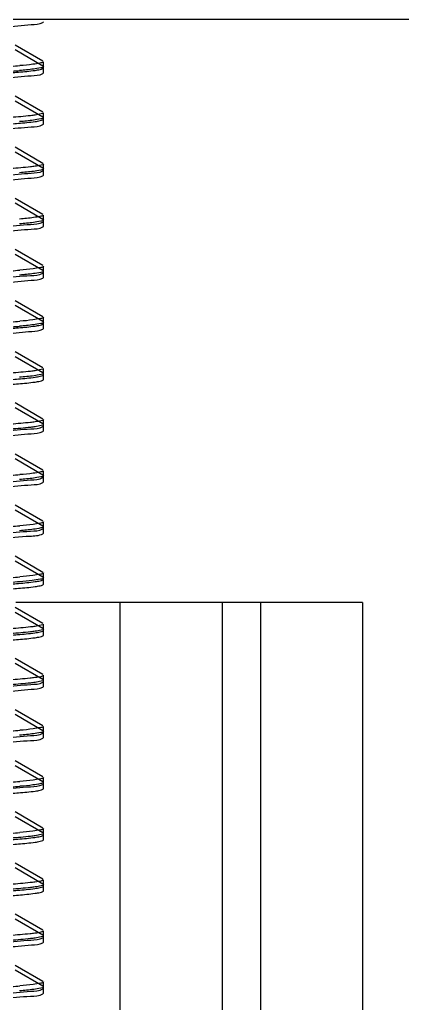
# Model space of a CAD drawing. Extents: x 1725261 to 1937680, y 860327 to 1571294.
# Drawn here: x 1825836.4 to 1826014.9, y 1253148.5 to 1253606.6 of the extents above; entities that cross this region are included whole.
import ezdxf

# ---------------------------------------------------------------- set-up
doc = ezdxf.new("R2010")
doc.units = 0
doc.header["$LTSCALE"] = 1000
doc.header["$MEASUREMENT"] = 0
doc.layers.add('bz', color=2, linetype='Continuous')

msp = doc.modelspace()

# ---------------------------------------------------------------- linework, layer by layer
at = {"linetype": 'Continuous'}
for p, q in [((1825847.28, 1253605.36), (1825847.5, 1253605.62)), ((1825847.28, 1253587.32), (1825834.35, 1253594.8)), ((1825847.28, 1253585.04), (1825834.35, 1253592.53)), ((1825847.5, 1253584.08), (1825847.5, 1253587.06)), ((1825847.5, 1253584.08), (1825847.5, 1253587.06)), ((1825847.5, 1253581.81), (1825847.5, 1253584.78)), ((1825847.28, 1253583.82), (1825847.5, 1253584.08)), ((1825847.28, 1253581.54), (1825847.5, 1253581.81)), ((1825847.28, 1253563.51), (1825834.35, 1253570.99)), ((1825847.28, 1253561.23), (1825834.35, 1253568.71)), ((1825847.5, 1253560.27), (1825847.5, 1253563.25)), ((1825847.5, 1253560.27), (1825847.5, 1253563.25)), ((1825847.28, 1253560.01), (1825847.5, 1253560.27)), ((1825847.28, 1253557.73), (1825847.5, 1253557.99)), ((1825847.5, 1253557.99), (1825847.5, 1253560.97)), ((1825847.5, 1253557.99), (1825847.5, 1253560.97)), ((1825847.28, 1253539.7), (1825834.35, 1253547.18)), ((1825847.28, 1253537.42), (1825834.35, 1253544.9)), ((1825847.5, 1253536.46), (1825847.5, 1253539.44)), ((1825847.5, 1253536.46), (1825847.5, 1253539.44)), ((1825847.28, 1253536.2), (1825847.5, 1253536.46)), ((1825847.28, 1253533.92), (1825847.5, 1253534.18)), ((1825847.5, 1253534.18), (1825847.5, 1253537.16)), ((1825847.5, 1253534.18), (1825847.5, 1253537.16)), ((1825847.28, 1253515.88), (1825834.35, 1253523.37)), ((1825847.28, 1253513.6), (1825834.35, 1253521.09)), ((1825847.28, 1253512.39), (1825847.5, 1253512.65)), ((1825847.5, 1253512.65), (1825847.5, 1253515.62)), ((1825847.5, 1253512.65), (1825847.5, 1253515.62)), ((1825847.5, 1253510.37), (1825847.5, 1253513.34)), ((1825847.5, 1253510.37), (1825847.5, 1253513.34)), ((1825847.28, 1253510.11), (1825847.5, 1253510.37)), ((1825847.28, 1253492.07), (1825834.35, 1253499.55)), ((1825847.28, 1253489.79), (1825834.35, 1253497.27)), ((1825847.28, 1253488.57), (1825847.5, 1253488.83)), ((1825847.5, 1253488.83), (1825847.5, 1253491.81)), ((1825847.5, 1253488.83), (1825847.5, 1253491.81)), ((1825847.5, 1253486.55), (1825847.5, 1253489.53)), ((1825847.5, 1253486.55), (1825847.5, 1253489.53)), ((1825847.28, 1253486.29), (1825847.5, 1253486.55)), ((1825847.28, 1253468.26), (1825834.35, 1253475.74)), ((1825847.28, 1253465.98), (1825834.35, 1253473.46)), ((1825847.5, 1253465.02), (1825847.5, 1253468)), ((1825847.5, 1253465.02), (1825847.5, 1253468)), ((1825847.5, 1253462.74), (1825847.5, 1253465.72)), ((1825847.5, 1253462.74), (1825847.5, 1253465.72)), ((1825847.28, 1253464.76), (1825847.5, 1253465.02)), ((1825847.28, 1253462.48), (1825847.5, 1253462.74)), ((1825847.28, 1253444.45), (1825834.35, 1253451.93)), ((1825847.28, 1253442.17), (1825834.35, 1253449.65)), ((1825847.5, 1253441.21), (1825847.5, 1253444.18)), ((1825847.28, 1253440.95), (1825847.5, 1253441.21)), ((1825847.28, 1253438.67), (1825847.5, 1253438.93)), ((1825847.5, 1253438.93), (1825847.5, 1253441.91)), ((1825847.5, 1253438.93), (1825847.5, 1253441.91)), ((1825847.28, 1253420.63), (1825834.35, 1253428.11)), ((1825847.28, 1253418.35), (1825834.35, 1253425.84)), ((1825847.5, 1253417.39), (1825847.5, 1253420.37)), ((1825847.5, 1253417.39), (1825847.5, 1253420.37)), ((1825847.28, 1253417.13), (1825847.5, 1253417.39)), ((1825847.28, 1253414.86), (1825847.5, 1253415.12)), ((1825847.5, 1253415.12), (1825847.5, 1253418.09)), ((1825847.5, 1253415.12), (1825847.5, 1253418.09)), ((1825847.28, 1253396.82), (1825834.35, 1253404.3)), ((1825847.28, 1253394.54), (1825834.35, 1253402.02)), ((1825847.28, 1253393.32), (1825847.5, 1253393.58)), ((1825847.5, 1253393.58), (1825847.5, 1253396.56)), ((1825847.5, 1253393.58), (1825847.5, 1253396.56)), ((1825847.5, 1253391.3), (1825847.5, 1253394.28)), ((1825847.5, 1253391.3), (1825847.5, 1253394.28)), ((1825847.28, 1253391.04), (1825847.5, 1253391.3)), ((1825847.28, 1253373.01), (1825834.35, 1253380.49)), ((1825847.28, 1253370.73), (1825834.35, 1253378.21)), ((1825847.28, 1253369.51), (1825847.5, 1253369.77)), ((1825847.5, 1253369.77), (1825847.5, 1253372.75)), ((1825847.5, 1253369.77), (1825847.5, 1253372.75)), ((1825847.5, 1253367.49), (1825847.5, 1253370.47)), ((1825847.5, 1253367.49), (1825847.5, 1253370.47)), ((1825847.28, 1253367.23), (1825847.5, 1253367.49)), ((1825847.28, 1253349.19), (1825834.35, 1253356.68)), ((1825847.28, 1253346.92), (1825834.35, 1253354.4)), ((1825847.5, 1253345.96), (1825847.5, 1253348.93)), ((1825847.5, 1253345.96), (1825847.5, 1253348.93)), ((1825847.5, 1253343.68), (1825847.5, 1253346.65)), ((1825847.5, 1253343.68), (1825847.5, 1253346.65)), ((1825847.28, 1253345.7), (1825847.5, 1253345.96)), ((1825847.28, 1253343.42), (1825847.5, 1253343.68)), ((1825847.28, 1253325.38), (1825834.35, 1253332.86)), ((1825996.33, 1253335.18), (1825834.61, 1253335.18)), ((1825883.22, 1253335.18), (1825883.22, 1248594.16)), ((1825930.85, 1253335.18), (1825930.85, 1248594.16)), ((1825948.71, 1253335.18), (1825948.71, 1248594.16)), ((1825996.33, 1253335.18), (1825996.33, 1248594.16)), ((1825847.28, 1253323.1), (1825834.35, 1253330.58)), ((1825847.5, 1253322.14), (1825847.5, 1253325.12)), ((1825847.5, 1253322.14), (1825847.5, 1253325.12)), ((1825847.28, 1253321.88), (1825847.5, 1253322.14)), ((1825847.28, 1253319.6), (1825847.5, 1253319.86)), ((1825847.5, 1253319.86), (1825847.5, 1253322.84)), ((1825847.5, 1253319.86), (1825847.5, 1253322.84)), ((1825847.28, 1253301.57), (1825834.35, 1253309.05)), ((1825847.28, 1253299.29), (1825834.35, 1253306.77)), ((1825847.5, 1253298.33), (1825847.5, 1253301.31)), ((1825847.5, 1253298.33), (1825847.5, 1253301.31)), ((1825847.28, 1253298.07), (1825847.5, 1253298.33)), ((1825847.28, 1253295.79), (1825847.5, 1253296.05)), ((1825847.5, 1253296.05), (1825847.5, 1253299.03)), ((1825847.5, 1253296.05), (1825847.5, 1253299.03)), ((1825847.28, 1253277.76), (1825834.35, 1253285.24)), ((1825847.28, 1253275.48), (1825834.35, 1253282.96)), ((1825847.28, 1253274.26), (1825847.5, 1253274.52)), ((1825847.5, 1253274.52), (1825847.5, 1253277.49)), ((1825847.5, 1253274.52), (1825847.5, 1253277.49)), ((1825847.5, 1253272.24), (1825847.5, 1253275.22)), ((1825847.5, 1253272.24), (1825847.5, 1253275.22)), ((1825847.28, 1253271.98), (1825847.5, 1253272.24)), ((1825847.28, 1253253.94), (1825834.35, 1253261.42)), ((1825847.28, 1253251.66), (1825834.35, 1253259.15)), ((1825847.28, 1253250.44), (1825847.5, 1253250.71)), ((1825847.5, 1253250.71), (1825847.5, 1253253.68)), ((1825847.5, 1253250.71), (1825847.5, 1253253.68)), ((1825847.5, 1253248.43), (1825847.5, 1253251.4)), ((1825847.5, 1253248.43), (1825847.5, 1253251.4)), ((1825847.28, 1253248.17), (1825847.5, 1253248.43)), ((1825847.28, 1253230.13), (1825834.35, 1253237.61)), ((1825847.28, 1253227.85), (1825834.35, 1253235.33)), ((1825847.5, 1253226.89), (1825847.5, 1253229.87)), ((1825847.5, 1253226.89), (1825847.5, 1253229.87)), ((1825847.5, 1253224.61), (1825847.5, 1253227.59)), ((1825847.5, 1253224.61), (1825847.5, 1253227.59)), ((1825847.28, 1253226.63), (1825847.5, 1253226.89)), ((1825847.28, 1253224.35), (1825847.5, 1253224.61)), ((1825847.28, 1253206.32), (1825834.35, 1253213.8)), ((1825847.28, 1253204.04), (1825834.35, 1253211.52)), ((1825847.5, 1253203.08), (1825847.5, 1253206.06)), ((1825847.5, 1253203.08), (1825847.5, 1253206.06)), ((1825847.28, 1253202.82), (1825847.5, 1253203.08)), ((1825847.28, 1253200.54), (1825847.5, 1253200.8)), ((1825847.5, 1253200.8), (1825847.5, 1253203.78)), ((1825847.5, 1253200.8), (1825847.5, 1253203.78)), ((1825847.28, 1253182.5), (1825834.35, 1253189.99)), ((1825847.28, 1253180.23), (1825834.35, 1253187.71)), ((1825847.5, 1253179.27), (1825847.5, 1253182.24)), ((1825847.5, 1253179.27), (1825847.5, 1253182.24)), ((1825847.28, 1253179.01), (1825847.5, 1253179.27)), ((1825847.28, 1253176.73), (1825847.5, 1253176.99)), ((1825847.5, 1253176.99), (1825847.5, 1253179.96)), ((1825847.5, 1253176.99), (1825847.5, 1253179.96)), ((1825847.28, 1253158.69), (1825834.35, 1253166.17)), ((1825847.28, 1253156.41), (1825834.35, 1253163.89)), ((1825847.28, 1253155.19), (1825847.5, 1253155.45)), ((1825847.5, 1253155.45), (1825847.5, 1253158.43)), ((1825847.5, 1253155.45), (1825847.5, 1253158.43)), ((1825847.5, 1253153.18), (1825847.5, 1253156.15)), ((1825847.5, 1253153.18), (1825847.5, 1253156.15)), ((1825847.28, 1253152.91), (1825847.5, 1253153.18))]:
    msp.add_line(p, q, dxfattribs=at)
for centre, radius, start, end in [((1825800.48, 1254014.48), 430.77, 273.6985, 274.7995), ((1825802.11, 1253991.62), 410.12, 273.8286, 274.8033), ((1825800.88, 1253914.17), 425.7, 273.7304, 274.8001), ((1825800.49, 1253895.26), 430.61, 273.6995, 274.7995), ((1825802.11, 1253872.55), 410.12, 273.8286, 274.8033), ((1825801.3, 1253813.56), 420.32, 273.7644, 274.8009), ((1825800.89, 1253794.94), 425.53, 273.7314, 274.8001), ((1825800.5, 1253776.04), 430.46, 273.7005, 274.7995), ((1825801.31, 1253694.32), 420.14, 273.7655, 274.8009), ((1825800.9, 1253675.71), 425.36, 273.7325, 274.8002), ((1825800.91, 1253673.33), 425.25, 273.7327, 274.7996), ((1825800.51, 1253656.82), 430.3, 273.7014, 274.7995), ((1825801.33, 1253575.08), 419.97, 273.7666, 274.8009)]:
    msp.add_arc(centre, radius, start, end, dxfattribs=at)
for points, knots in [([(1825829.49, 1253603.25), (1825833.61, 1253603.53), (1825839.38, 1253604.33), (1825845.67, 1253604.44), (1825847.27, 1253605.36)], [0, 0, 0, 0, 0.690321, 1, 1, 1, 1]), ([(1825847.5, 1253587.06), (1825847.5, 1253586.6), (1825845.06, 1253586.33), (1825843.84, 1253586), (1825842.61, 1253585.84)], [0, 0, 0, 0, 0.270547, 1, 1, 1, 1]), ([(1825847.5, 1253584.78), (1825847.5, 1253584.35), (1825845.21, 1253584.06), (1825844.05, 1253583.75), (1825842.9, 1253583.6)], [0, 0, 0, 0, 0.271487, 1, 1, 1, 1]), ([(1825829.51, 1253579.44), (1825833.62, 1253579.72), (1825839.39, 1253580.52), (1825845.67, 1253580.62), (1825847.27, 1253581.54)], [0, 0, 0, 0, 0.690305, 1, 1, 1, 1]), ([(1825832.45, 1253581.93), (1825833.61, 1253582.01), (1825837.35, 1253582.3), (1825841.09, 1253582.64), (1825843.66, 1253583.01)], [0, 0, 0, 0, 0.30753, 1, 1, 1, 1]), ([(1825843.66, 1253583.01), (1825844.45, 1253583.12), (1825845.66, 1253583.33), (1825846.89, 1253583.6), (1825847.27, 1253583.82)], [0, 0, 0, 0, 0.642805, 1, 1, 1, 1]), ([(1825843.66, 1253562.17), (1825842.95, 1253562.07), (1825839.23, 1253561.61), (1825835.48, 1253561.31), (1825832.45, 1253561.09)], [0, 0, 0, 0, 0.1913, 1, 1, 1, 1]), ([(1825847.5, 1253563.25), (1825847.5, 1253562.88), (1825845.62, 1253562.56), (1825844.63, 1253562.31), (1825843.66, 1253562.17)], [0, 0, 0, 0, 0.274618, 1, 1, 1, 1]), ([(1825829.6, 1253555.63), (1825833.69, 1253555.91), (1825839.43, 1253556.7), (1825845.68, 1253556.82), (1825847.27, 1253557.73)], [0, 0, 0, 0, 0.690212, 1, 1, 1, 1]), ([(1825832.4, 1253558.11), (1825833.55, 1253558.19), (1825837.31, 1253558.49), (1825841.06, 1253558.82), (1825843.65, 1253559.19)], [0, 0, 0, 0, 0.307512, 1, 1, 1, 1]), ([(1825847.5, 1253560.97), (1825847.5, 1253560.54), (1825845.21, 1253560.25), (1825844.05, 1253559.94), (1825842.9, 1253559.79)], [0, 0, 0, 0, 0.2715, 1, 1, 1, 1]), ([(1825843.65, 1253559.19), (1825844.44, 1253559.3), (1825845.65, 1253559.51), (1825846.89, 1253559.79), (1825847.27, 1253560.01)], [0, 0, 0, 0, 0.642967, 1, 1, 1, 1]), ([(1825847.5, 1253539.44), (1825847.5, 1253539.07), (1825845.61, 1253538.75), (1825844.62, 1253538.49), (1825843.65, 1253538.35)], [0, 0, 0, 0, 0.274544, 1, 1, 1, 1]), ([(1825829.68, 1253534.1), (1825833.75, 1253534.38), (1825839.46, 1253535.17), (1825845.68, 1253535.29), (1825847.27, 1253536.2)], [0, 0, 0, 0, 0.690121, 1, 1, 1, 1]), ([(1825843.65, 1253538.35), (1825842.93, 1253538.25), (1825839.19, 1253537.79), (1825835.44, 1253537.5), (1825832.4, 1253537.27)], [0, 0, 0, 0, 0.191312, 1, 1, 1, 1]), ([(1825847.5, 1253537.16), (1825847.5, 1253536.73), (1825845.23, 1253536.44), (1825844.07, 1253536.13), (1825842.93, 1253535.98)], [0, 0, 0, 0, 0.27159, 1, 1, 1, 1]), ([(1825829.59, 1253531.82), (1825833.68, 1253532.1), (1825839.42, 1253532.89), (1825845.68, 1253533), (1825847.27, 1253533.92)], [0, 0, 0, 0, 0.690224, 1, 1, 1, 1]), ([(1825828.57, 1253510.22), (1825832.91, 1253510.5), (1825838.97, 1253511.34), (1825845.59, 1253511.42), (1825847.27, 1253512.39)], [0, 0, 0, 0, 0.691208, 1, 1, 1, 1]), ([(1825847.5, 1253513.34), (1825847.5, 1253512.91), (1825845.22, 1253512.63), (1825844.07, 1253512.31), (1825842.92, 1253512.16)], [0, 0, 0, 0, 0.27157, 1, 1, 1, 1]), ([(1825847.5, 1253515.62), (1825847.5, 1253515.19), (1825845.23, 1253514.91), (1825844.08, 1253514.59), (1825842.94, 1253514.44)], [0, 0, 0, 0, 0.271635, 1, 1, 1, 1]), ([(1825829.52, 1253508), (1825833.63, 1253508.28), (1825839.39, 1253509.08), (1825845.67, 1253509.19), (1825847.27, 1253510.11)], [0, 0, 0, 0, 0.690293, 1, 1, 1, 1]), ([(1825828.27, 1253486.38), (1825832.68, 1253486.67), (1825838.84, 1253487.53), (1825845.57, 1253487.59), (1825847.27, 1253488.57)], [0, 0, 0, 0, 0.691489, 1, 1, 1, 1]), ([(1825847.5, 1253491.81), (1825847.5, 1253491.36), (1825845.09, 1253491.08), (1825843.88, 1253490.75), (1825842.67, 1253490.6)], [0, 0, 0, 0, 0.270722, 1, 1, 1, 1]), ([(1825847.5, 1253489.53), (1825847.5, 1253489.1), (1825845.21, 1253488.81), (1825844.06, 1253488.5), (1825842.9, 1253488.35)], [0, 0, 0, 0, 0.271511, 1, 1, 1, 1]), ([(1825829.49, 1253484.19), (1825833.61, 1253484.47), (1825839.38, 1253485.26), (1825845.67, 1253485.37), (1825847.27, 1253486.29)], [0, 0, 0, 0, 0.690321, 1, 1, 1, 1]), ([(1825847.5, 1253468), (1825847.5, 1253467.54), (1825845.06, 1253467.27), (1825843.84, 1253466.93), (1825842.61, 1253466.78)], [0, 0, 0, 0, 0.270552, 1, 1, 1, 1]), ([(1825847.5, 1253465.72), (1825847.5, 1253465.28), (1825845.21, 1253465), (1825844.05, 1253464.68), (1825842.9, 1253464.53)], [0, 0, 0, 0, 0.271487, 1, 1, 1, 1]), ([(1825830.52, 1253460.44), (1825834.4, 1253460.71), (1825839.84, 1253461.47), (1825845.76, 1253461.61), (1825847.27, 1253462.48)], [0, 0, 0, 0, 0.689207, 1, 1, 1, 1]), ([(1825832.46, 1253462.86), (1825833.61, 1253462.95), (1825837.35, 1253463.24), (1825841.09, 1253463.58), (1825843.66, 1253463.94)], [0, 0, 0, 0, 0.307531, 1, 1, 1, 1]), ([(1825843.66, 1253463.94), (1825844.45, 1253464.05), (1825845.66, 1253464.26), (1825846.89, 1253464.54), (1825847.27, 1253464.76)], [0, 0, 0, 0, 0.642799, 1, 1, 1, 1]), ([(1825843.66, 1253443.1), (1825842.95, 1253443), (1825839.23, 1253442.55), (1825835.48, 1253442.25), (1825832.46, 1253442.03)], [0, 0, 0, 0, 0.1913, 1, 1, 1, 1]), ([(1825847.5, 1253444.18), (1825847.5, 1253443.82), (1825845.62, 1253443.5), (1825844.63, 1253443.24), (1825843.66, 1253443.1)], [0, 0, 0, 0, 0.274621, 1, 1, 1, 1]), ([(1825832.4, 1253439.04), (1825833.55, 1253439.13), (1825837.31, 1253439.42), (1825841.07, 1253439.76), (1825843.65, 1253440.13)], [0, 0, 0, 0, 0.307513, 1, 1, 1, 1]), ([(1825847.5, 1253441.91), (1825847.5, 1253441.49), (1825845.35, 1253441.2), (1825844.25, 1253440.9), (1825843.16, 1253440.76)], [0, 0, 0, 0, 0.272455, 1, 1, 1, 1]), ([(1825843.64, 1253437.85), (1825844.43, 1253437.96), (1825845.65, 1253438.17), (1825846.89, 1253438.45), (1825847.27, 1253438.67)], [0, 0, 0, 0, 0.643037, 1, 1, 1, 1]), ([(1825843.65, 1253440.13), (1825844.44, 1253440.24), (1825845.65, 1253440.45), (1825846.89, 1253440.73), (1825847.27, 1253440.95)], [0, 0, 0, 0, 0.642963, 1, 1, 1, 1]), ([(1825832.37, 1253436.76), (1825833.53, 1253436.85), (1825837.29, 1253437.14), (1825841.05, 1253437.48), (1825843.64, 1253437.85)], [0, 0, 0, 0, 0.307506, 1, 1, 1, 1]), ([(1825847.5, 1253420.37), (1825847.5, 1253420), (1825845.61, 1253419.68), (1825844.62, 1253419.43), (1825843.65, 1253419.29)], [0, 0, 0, 0, 0.274546, 1, 1, 1, 1]), ([(1825828.9, 1253414.99), (1825833.15, 1253415.27), (1825839.11, 1253416.1), (1825845.62, 1253416.18), (1825847.27, 1253417.13)], [0, 0, 0, 0, 0.690898, 1, 1, 1, 1]), ([(1825843.64, 1253417.01), (1825842.93, 1253416.91), (1825839.18, 1253416.45), (1825835.42, 1253416.15), (1825832.37, 1253415.93)], [0, 0, 0, 0, 0.191316, 1, 1, 1, 1]), ([(1825843.65, 1253419.29), (1825842.94, 1253419.19), (1825839.19, 1253418.73), (1825835.44, 1253418.43), (1825832.4, 1253418.21)], [0, 0, 0, 0, 0.191312, 1, 1, 1, 1]), ([(1825847.5, 1253418.09), (1825847.5, 1253417.72), (1825845.61, 1253417.4), (1825844.61, 1253417.15), (1825843.64, 1253417.01)], [0, 0, 0, 0, 0.274513, 1, 1, 1, 1]), ([(1825829.59, 1253412.75), (1825833.68, 1253413.03), (1825839.42, 1253413.83), (1825845.68, 1253413.94), (1825847.27, 1253414.86)], [0, 0, 0, 0, 0.690221, 1, 1, 1, 1]), ([(1825828.58, 1253391.15), (1825832.91, 1253391.44), (1825838.97, 1253392.28), (1825845.59, 1253392.36), (1825847.27, 1253393.32)], [0, 0, 0, 0, 0.691198, 1, 1, 1, 1]), ([(1825847.5, 1253396.56), (1825847.5, 1253396.11), (1825845.12, 1253395.83), (1825843.93, 1253395.51), (1825842.73, 1253395.35)], [0, 0, 0, 0, 0.270937, 1, 1, 1, 1]), ([(1825847.5, 1253394.28), (1825847.5, 1253393.85), (1825845.22, 1253393.56), (1825844.07, 1253393.25), (1825842.92, 1253393.1)], [0, 0, 0, 0, 0.271573, 1, 1, 1, 1]), ([(1825829.52, 1253388.94), (1825833.63, 1253389.22), (1825839.39, 1253390.01), (1825845.67, 1253390.12), (1825847.27, 1253391.04)], [0, 0, 0, 0, 0.690292, 1, 1, 1, 1]), ([(1825828.28, 1253367.32), (1825832.68, 1253367.61), (1825838.84, 1253368.46), (1825845.57, 1253368.53), (1825847.27, 1253369.51)], [0, 0, 0, 0, 0.69148, 1, 1, 1, 1]), ([(1825847.5, 1253372.75), (1825847.5, 1253372.29), (1825845.09, 1253372.02), (1825843.88, 1253371.69), (1825842.67, 1253371.53)], [0, 0, 0, 0, 0.270729, 1, 1, 1, 1]), ([(1825847.5, 1253370.47), (1825847.5, 1253370.03), (1825845.21, 1253369.75), (1825844.06, 1253369.43), (1825842.9, 1253369.28)], [0, 0, 0, 0, 0.271512, 1, 1, 1, 1]), ([(1825827.39, 1253364.98), (1825832, 1253365.28), (1825838.45, 1253366.17), (1825845.49, 1253366.21), (1825847.27, 1253367.23)], [0, 0, 0, 0, 0.692236, 1, 1, 1, 1]), ([(1825847.5, 1253346.65), (1825847.5, 1253346.17), (1825844.91, 1253345.92), (1825843.63, 1253345.56), (1825842.34, 1253345.4)], [0, 0, 0, 0, 0.269818, 1, 1, 1, 1]), ([(1825847.5, 1253348.93), (1825847.5, 1253348.48), (1825845.06, 1253348.21), (1825843.84, 1253347.87), (1825842.61, 1253347.71)], [0, 0, 0, 0, 0.270557, 1, 1, 1, 1]), ([(1825832.42, 1253341.52), (1825833.57, 1253341.6), (1825837.32, 1253341.9), (1825841.07, 1253342.23), (1825843.65, 1253342.6)], [0, 0, 0, 0, 0.307522, 1, 1, 1, 1]), ([(1825832.46, 1253343.8), (1825833.61, 1253343.88), (1825837.35, 1253344.18), (1825841.09, 1253344.51), (1825843.67, 1253344.88)], [0, 0, 0, 0, 0.307531, 1, 1, 1, 1]), ([(1825843.65, 1253342.6), (1825844.44, 1253342.71), (1825845.65, 1253342.92), (1825846.89, 1253343.2), (1825847.27, 1253343.42)], [0, 0, 0, 0, 0.642903, 1, 1, 1, 1]), ([(1825843.67, 1253344.88), (1825844.45, 1253344.99), (1825845.66, 1253345.2), (1825846.89, 1253345.48), (1825847.27, 1253345.7)], [0, 0, 0, 0, 0.642793, 1, 1, 1, 1]), ([(1825843.67, 1253324.04), (1825842.95, 1253323.94), (1825839.23, 1253323.48), (1825835.49, 1253323.18), (1825832.46, 1253322.96)], [0, 0, 0, 0, 0.191299, 1, 1, 1, 1]), ([(1825847.5, 1253325.12), (1825847.5, 1253324.75), (1825845.62, 1253324.43), (1825844.63, 1253324.18), (1825843.67, 1253324.04)], [0, 0, 0, 0, 0.274623, 1, 1, 1, 1]), ([(1825831.93, 1253319.95), (1825833.12, 1253320.03), (1825836.99, 1253320.33), (1825840.86, 1253320.67), (1825843.52, 1253321.04)], [0, 0, 0, 0, 0.307277, 1, 1, 1, 1]), ([(1825843.65, 1253321.76), (1825842.94, 1253321.66), (1825839.21, 1253321.2), (1825835.45, 1253320.9), (1825832.42, 1253320.68)], [0, 0, 0, 0, 0.191309, 1, 1, 1, 1]), ([(1825843.52, 1253321.04), (1825844.34, 1253321.16), (1825845.59, 1253321.37), (1825846.88, 1253321.66), (1825847.27, 1253321.88)], [0, 0, 0, 0, 0.644321, 1, 1, 1, 1]), ([(1825843.64, 1253318.78), (1825844.43, 1253318.89), (1825845.65, 1253319.11), (1825846.89, 1253319.38), (1825847.27, 1253319.6)], [0, 0, 0, 0, 0.643034, 1, 1, 1, 1]), ([(1825847.5, 1253322.84), (1825847.5, 1253322.47), (1825845.62, 1253322.15), (1825844.62, 1253321.9), (1825843.65, 1253321.76)], [0, 0, 0, 0, 0.274573, 1, 1, 1, 1]), ([(1825832.37, 1253317.7), (1825833.53, 1253317.78), (1825837.29, 1253318.08), (1825841.05, 1253318.42), (1825843.64, 1253318.78)], [0, 0, 0, 0, 0.307507, 1, 1, 1, 1]), ([(1825847.5, 1253301.31), (1825847.5, 1253301.18), (1825846.08, 1253300.29), (1825844.78, 1253300.38), (1825843.52, 1253300.21)], [0, 0, 0, 0, 0.088769, 1, 1, 1, 1]), ([(1825828.91, 1253295.92), (1825833.16, 1253296.21), (1825839.12, 1253297.03), (1825845.62, 1253297.12), (1825847.27, 1253298.07)], [0, 0, 0, 0, 0.690888, 1, 1, 1, 1]), ([(1825843.52, 1253300.21), (1825842.78, 1253300.11), (1825838.93, 1253299.64), (1825835.06, 1253299.34), (1825831.93, 1253299.11)], [0, 0, 0, 0, 0.191493, 1, 1, 1, 1]), ([(1825843.64, 1253297.95), (1825842.93, 1253297.85), (1825839.18, 1253297.39), (1825835.42, 1253297.09), (1825832.37, 1253296.86)], [0, 0, 0, 0, 0.191315, 1, 1, 1, 1]), ([(1825847.5, 1253299.03), (1825847.5, 1253298.66), (1825845.61, 1253298.34), (1825844.61, 1253298.08), (1825843.64, 1253297.95)], [0, 0, 0, 0, 0.274514, 1, 1, 1, 1]), ([(1825829.59, 1253293.69), (1825833.68, 1253293.97), (1825839.42, 1253294.76), (1825845.68, 1253294.87), (1825847.27, 1253295.79)], [0, 0, 0, 0, 0.690218, 1, 1, 1, 1]), ([(1825828.59, 1253272.09), (1825832.92, 1253272.38), (1825838.98, 1253273.22), (1825845.59, 1253273.29), (1825847.27, 1253274.26)], [0, 0, 0, 0, 0.691188, 1, 1, 1, 1]), ([(1825847.5, 1253277.49), (1825847.5, 1253277.05), (1825845.12, 1253276.77), (1825843.93, 1253276.44), (1825842.73, 1253276.29)], [0, 0, 0, 0, 0.270944, 1, 1, 1, 1]), ([(1825847.5, 1253275.22), (1825847.5, 1253274.78), (1825845.22, 1253274.5), (1825844.07, 1253274.19), (1825842.92, 1253274.04)], [0, 0, 0, 0, 0.271575, 1, 1, 1, 1]), ([(1825828.6, 1253269.81), (1825832.92, 1253270.1), (1825838.98, 1253270.94), (1825845.59, 1253271.01), (1825847.27, 1253271.98)], [0, 0, 0, 0, 0.691187, 1, 1, 1, 1]), ([(1825828.29, 1253248.26), (1825832.69, 1253248.55), (1825838.85, 1253249.4), (1825845.57, 1253249.47), (1825847.27, 1253250.44)], [0, 0, 0, 0, 0.691471, 1, 1, 1, 1]), ([(1825847.5, 1253251.4), (1825847.5, 1253250.95), (1825845.08, 1253250.68), (1825843.87, 1253250.34), (1825842.66, 1253250.19)], [0, 0, 0, 0, 0.270728, 1, 1, 1, 1]), ([(1825847.5, 1253253.68), (1825847.5, 1253253.23), (1825845.09, 1253252.96), (1825843.88, 1253252.62), (1825842.67, 1253252.47)], [0, 0, 0, 0, 0.270735, 1, 1, 1, 1]), ([(1825832.48, 1253246.27), (1825833.63, 1253246.35), (1825837.37, 1253246.65), (1825841.1, 1253246.98), (1825843.67, 1253247.35)], [0, 0, 0, 0, 0.307538, 1, 1, 1, 1]), ([(1825843.67, 1253247.35), (1825844.46, 1253247.46), (1825845.66, 1253247.67), (1825846.89, 1253247.95), (1825847.27, 1253248.17)], [0, 0, 0, 0, 0.642724, 1, 1, 1, 1]), ([(1825847.5, 1253229.87), (1825847.5, 1253229.41), (1825845.06, 1253229.14), (1825843.84, 1253228.8), (1825842.62, 1253228.65)], [0, 0, 0, 0, 0.270562, 1, 1, 1, 1]), ([(1825847.5, 1253227.59), (1825847.5, 1253227.22), (1825845.62, 1253226.9), (1825844.63, 1253226.65), (1825843.67, 1253226.51)], [0, 0, 0, 0, 0.274655, 1, 1, 1, 1]), ([(1825832.14, 1253224.71), (1825833.31, 1253224.8), (1825837.13, 1253225.09), (1825840.94, 1253225.43), (1825843.57, 1253225.8)], [0, 0, 0, 0, 0.307301, 1, 1, 1, 1]), ([(1825832.42, 1253222.45), (1825833.57, 1253222.54), (1825837.32, 1253222.83), (1825841.08, 1253223.17), (1825843.65, 1253223.53)], [0, 0, 0, 0, 0.30752, 1, 1, 1, 1]), ([(1825843.67, 1253226.51), (1825842.96, 1253226.41), (1825839.24, 1253225.95), (1825835.51, 1253225.66), (1825832.48, 1253225.43)], [0, 0, 0, 0, 0.191295, 1, 1, 1, 1]), ([(1825843.57, 1253225.8), (1825844.38, 1253225.91), (1825845.62, 1253226.13), (1825846.88, 1253226.41), (1825847.27, 1253226.63)], [0, 0, 0, 0, 0.643804, 1, 1, 1, 1]), ([(1825843.65, 1253223.53), (1825844.44, 1253223.64), (1825845.65, 1253223.86), (1825846.89, 1253224.13), (1825847.27, 1253224.35)], [0, 0, 0, 0, 0.642901, 1, 1, 1, 1]), ([(1825843.57, 1253204.96), (1825842.84, 1253204.86), (1825839.04, 1253204.4), (1825835.23, 1253204.1), (1825832.14, 1253203.87)], [0, 0, 0, 0, 0.191493, 1, 1, 1, 1]), ([(1825847.5, 1253206.06), (1825847.5, 1253205.93), (1825846.1, 1253205.05), (1825844.82, 1253205.14), (1825843.57, 1253204.96)], [0, 0, 0, 0, 0.089018, 1, 1, 1, 1]), ([(1825831.94, 1253200.88), (1825833.13, 1253200.97), (1825836.99, 1253201.27), (1825840.86, 1253201.61), (1825843.52, 1253201.98)], [0, 0, 0, 0, 0.307277, 1, 1, 1, 1]), ([(1825843.65, 1253202.7), (1825842.94, 1253202.6), (1825839.21, 1253202.14), (1825835.45, 1253201.84), (1825832.42, 1253201.62)], [0, 0, 0, 0, 0.191309, 1, 1, 1, 1]), ([(1825843.52, 1253201.98), (1825844.34, 1253202.09), (1825845.59, 1253202.31), (1825846.88, 1253202.59), (1825847.27, 1253202.82)], [0, 0, 0, 0, 0.644305, 1, 1, 1, 1]), ([(1825843.64, 1253199.72), (1825844.43, 1253199.83), (1825845.65, 1253200.04), (1825846.89, 1253200.32), (1825847.27, 1253200.54)], [0, 0, 0, 0, 0.643031, 1, 1, 1, 1]), ([(1825847.5, 1253203.78), (1825847.5, 1253203.41), (1825845.62, 1253203.09), (1825844.62, 1253202.83), (1825843.65, 1253202.7)], [0, 0, 0, 0, 0.274574, 1, 1, 1, 1]), ([(1825832.37, 1253198.64), (1825833.53, 1253198.72), (1825837.29, 1253199.02), (1825841.05, 1253199.35), (1825843.64, 1253199.72)], [0, 0, 0, 0, 0.307507, 1, 1, 1, 1]), ([(1825847.5, 1253182.24), (1825847.5, 1253182.12), (1825846.08, 1253181.23), (1825844.78, 1253181.32), (1825843.52, 1253181.14)], [0, 0, 0, 0, 0.088777, 1, 1, 1, 1]), ([(1825828.92, 1253176.86), (1825833.17, 1253177.14), (1825839.12, 1253177.97), (1825845.62, 1253178.06), (1825847.27, 1253179.01)], [0, 0, 0, 0, 0.690877, 1, 1, 1, 1]), ([(1825843.52, 1253181.14), (1825842.79, 1253181.04), (1825838.94, 1253180.58), (1825835.07, 1253180.27), (1825831.94, 1253180.05)], [0, 0, 0, 0, 0.191494, 1, 1, 1, 1]), ([(1825843.64, 1253178.88), (1825842.93, 1253178.78), (1825839.18, 1253178.32), (1825835.42, 1253178.02), (1825832.37, 1253177.8)], [0, 0, 0, 0, 0.191315, 1, 1, 1, 1]), ([(1825847.5, 1253179.96), (1825847.5, 1253179.59), (1825845.61, 1253179.28), (1825844.61, 1253179.02), (1825843.64, 1253178.88)], [0, 0, 0, 0, 0.274515, 1, 1, 1, 1]), ([(1825829.81, 1253174.64), (1825833.85, 1253174.92), (1825839.52, 1253175.7), (1825845.7, 1253175.82), (1825847.27, 1253176.73)], [0, 0, 0, 0, 0.689986, 1, 1, 1, 1]), ([(1825828.6, 1253153.03), (1825832.93, 1253153.31), (1825838.98, 1253154.15), (1825845.59, 1253154.23), (1825847.27, 1253155.19)], [0, 0, 0, 0, 0.691179, 1, 1, 1, 1]), ([(1825847.5, 1253158.43), (1825847.5, 1253157.98), (1825845.12, 1253157.71), (1825843.93, 1253157.38), (1825842.74, 1253157.23)], [0, 0, 0, 0, 0.270952, 1, 1, 1, 1]), ([(1825847.5, 1253156.15), (1825847.5, 1253155.72), (1825845.25, 1253155.44), (1825844.11, 1253155.13), (1825842.98, 1253154.98)], [0, 0, 0, 0, 0.271773, 1, 1, 1, 1]), ([(1825828.4, 1253150.73), (1825832.77, 1253151.02), (1825838.89, 1253151.87), (1825845.58, 1253151.94), (1825847.27, 1253152.91)], [0, 0, 0, 0, 0.691368, 1, 1, 1, 1])]:
    msp.add_open_spline(points, degree=3, knots=knots, dxfattribs=at)
for points in [[(1825842.61, 1253585.84), (1825840.59, 1253585.59), (1825838.55, 1253585.4), (1825836.52, 1253585.22)], [(1825842.9, 1253583.6), (1825840.75, 1253583.32), (1825838.6, 1253583.12), (1825836.45, 1253582.94)], [(1825842.9, 1253559.79), (1825840.76, 1253559.51), (1825838.6, 1253559.31), (1825836.45, 1253559.13)], [(1825842.93, 1253535.98), (1825840.77, 1253535.7), (1825838.61, 1253535.5), (1825836.44, 1253535.31)], [(1825842.94, 1253514.44), (1825840.78, 1253514.16), (1825838.6, 1253513.96), (1825836.43, 1253513.78)], [(1825842.92, 1253512.16), (1825840.77, 1253511.88), (1825838.6, 1253511.68), (1825836.44, 1253511.5)], [(1825842.67, 1253490.6), (1825840.62, 1253490.34), (1825838.56, 1253490.15), (1825836.5, 1253489.97)], [(1825842.9, 1253488.35), (1825840.76, 1253488.07), (1825838.6, 1253487.87), (1825836.45, 1253487.69)], [(1825842.61, 1253466.78), (1825840.59, 1253466.52), (1825838.55, 1253466.33), (1825836.52, 1253466.16)], [(1825842.9, 1253464.53), (1825840.75, 1253464.26), (1825838.6, 1253464.06), (1825836.45, 1253463.87)], [(1825843.16, 1253440.76), (1825840.91, 1253440.46), (1825838.64, 1253440.25), (1825836.38, 1253440.06)], [(1825842.92, 1253393.1), (1825840.77, 1253392.82), (1825838.6, 1253392.62), (1825836.44, 1253392.44)], [(1825842.73, 1253395.35), (1825840.65, 1253395.09), (1825838.57, 1253394.9), (1825836.48, 1253394.72)], [(1825842.9, 1253369.28), (1825840.76, 1253369.01), (1825838.6, 1253368.81), (1825836.45, 1253368.62)], [(1825842.67, 1253371.53), (1825840.62, 1253371.27), (1825838.56, 1253371.08), (1825836.5, 1253370.91)], [(1825842.61, 1253347.71), (1825840.59, 1253347.46), (1825838.55, 1253347.27), (1825836.52, 1253347.1)], [(1825836.54, 1253344.82), (1825833.49, 1253344.56), (1825830.44, 1253344.34), (1825827.39, 1253344.15)], [(1825842.34, 1253345.4), (1825840.41, 1253345.16), (1825838.47, 1253344.98), (1825836.54, 1253344.82)], [(1825842.92, 1253274.04), (1825840.77, 1253273.76), (1825838.61, 1253273.56), (1825836.44, 1253273.37)], [(1825842.73, 1253276.29), (1825840.66, 1253276.03), (1825838.57, 1253275.83), (1825836.48, 1253275.65)], [(1825842.66, 1253250.19), (1825840.61, 1253249.93), (1825838.55, 1253249.74), (1825836.49, 1253249.56)], [(1825842.67, 1253252.47), (1825840.62, 1253252.21), (1825838.56, 1253252.02), (1825836.5, 1253251.84)], [(1825842.62, 1253228.65), (1825840.59, 1253228.39), (1825838.55, 1253228.2), (1825836.52, 1253228.03)], [(1825842.98, 1253154.98), (1825840.8, 1253154.69), (1825838.61, 1253154.49), (1825836.43, 1253154.31)], [(1825842.74, 1253157.23), (1825840.66, 1253156.96), (1825838.57, 1253156.77), (1825836.48, 1253156.59)]]:
    msp.add_open_spline(points, degree=3, dxfattribs=at)
at = {"layer": 'bz'}
msp.add_line((1828907.9, 1253606.63), (1817899.95, 1253606.63), dxfattribs=at)

doc.saveas('drawing.dxf')
